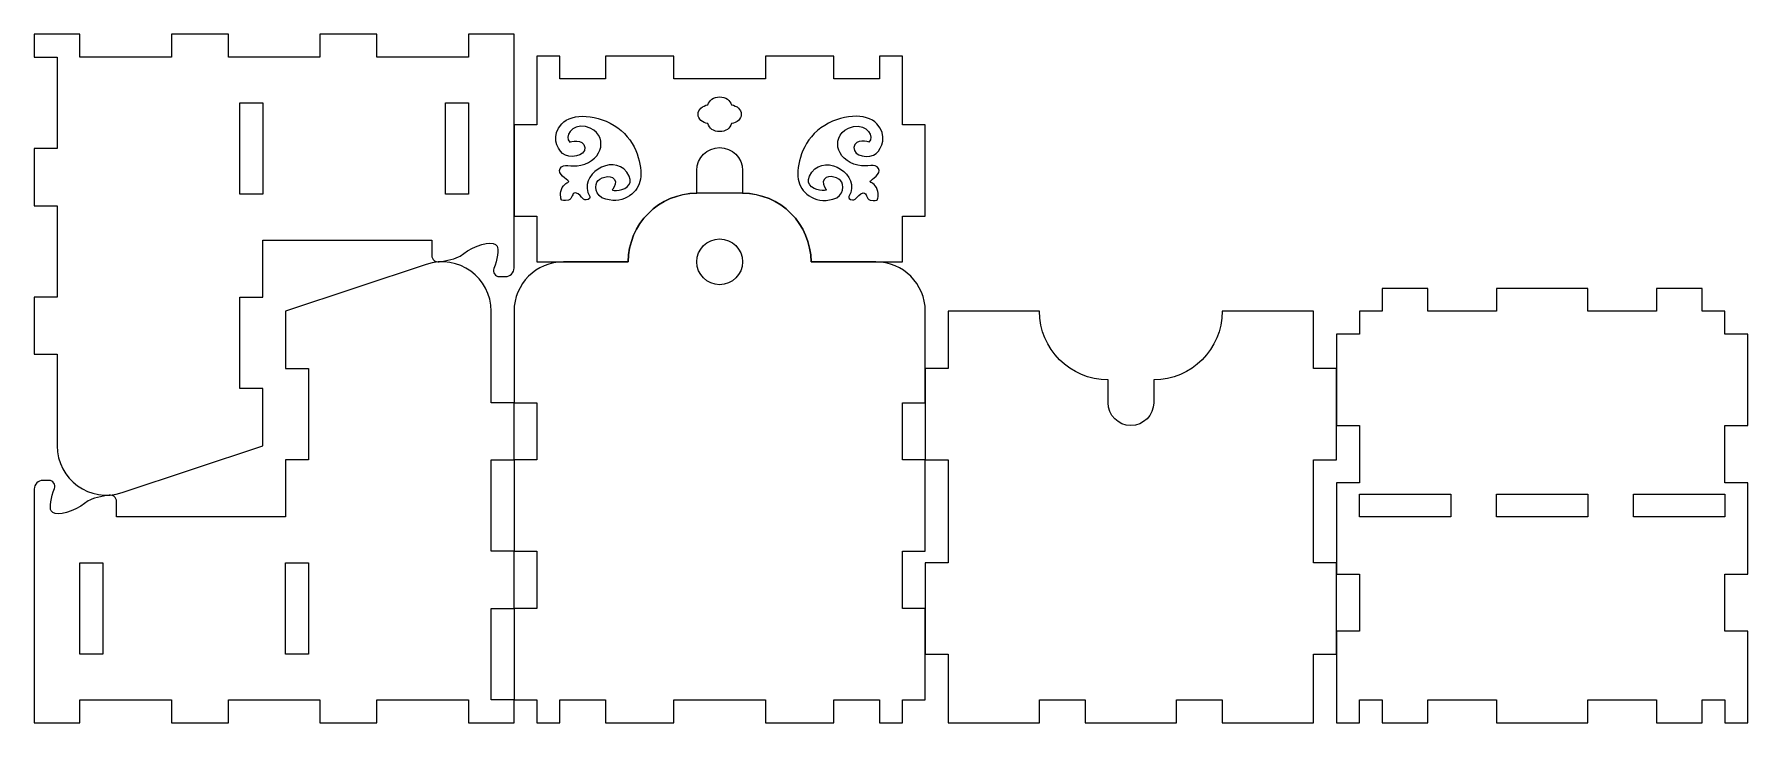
# Model space of a CAD drawing. Extents: x 877 to 1940, y 714 to 1141.
import ezdxf

# ---------------------------------------------------------------- set-up
doc = ezdxf.new("R2010")
doc.units = 0
doc.layers.add('A0128_Printing', color=7, linetype='CONTINUOUS')

msp = doc.modelspace()

# ---------------------------------------------------------------- linework, layer by layer
at = {"layer": 'A0128_Printing', "color": 1}
for points in [[(1174.628971, 996.181975), (1174.628971, 1141.076971), (1146.282971, 1141.076971), (1146.282971, 1126.903972), (1089.589973, 1126.903972), (1089.589973, 1141.076971), (1054.156974, 1141.076971), (1054.156974, 1126.903972), (997.463975, 1126.903972), (997.463975, 1141.076971), (962.030976, 1141.076971), (962.030976, 1126.903972), (905.337977, 1126.903972), (905.337977, 1141.076971), (876.991978, 1141.076971), (876.991978, 1126.903972), (891.164978, 1126.903972), (891.164978, 1070.210973), (876.991978, 1070.210973), (876.991978, 1034.777974), (891.164978, 1034.777974), (891.164978, 978.084976), (876.991978, 978.084976), (876.991978, 942.651976), (891.164978, 942.651976), (891.164978, 885.958978), (891.164978, 885.958978)], [(1358.881566, 999.977975), (1415.574565, 999.977975), (1415.574565, 1028.323974), (1429.747564, 1028.323974), (1429.747564, 1085.016973), (1415.574565, 1085.016973), (1415.574565, 1127.536972), (1401.400565, 1127.536972), (1401.400565, 1113.362972), (1373.054566, 1113.362972), (1373.054566, 1127.536972), (1330.534567, 1127.536972), (1330.534567, 1113.362972), (1273.841568, 1113.362972), (1273.841568, 1127.536972), (1231.322569, 1127.536972), (1231.322569, 1113.362972), (1202.97557, 1113.362972), (1202.97557, 1127.536972), (1188.80257, 1127.536972), (1188.80257, 1085.016973), (1174.629571, 1085.016973), (1174.629571, 1028.323974), (1188.80257, 1028.323974)], [(1288.015568, 1042.496974), (1288.015568, 1056.669974)], [(1316.361567, 1056.669974), (1316.361567, 1042.496974)], [(1316.361467, 1042.494574), (1288.015468, 1042.494574)], [(1188.80257, 1028.323974), (1188.80257, 999.977975), (1245.495569, 999.977975)], [(931.502977, 856.884979), (1018.723975, 885.958978), (1018.723975, 921.391977), (1004.549975, 921.391977), (1004.549975, 978.084976), (1018.723975, 978.084976), (1018.723975, 1013.517975), (1123.605972, 1013.517975), (1123.605972, 1003.896975)], [(1141.200971, 1003.596975), (1145.715971, 1006.754975)], [(1245.495469, 999.975575), (1245.495469, 999.974575), (1205.27747, 999.974575)], [(1399.098465, 999.974575), (1358.881466, 999.974575), (1358.881466, 999.975575)], [(1120.117972, 998.399975), (1032.896974, 969.325976), (1032.897974, 933.892977), (1047.070974, 933.892977), (1047.070974, 877.199978), (1032.897974, 877.199978), (1032.896974, 841.766979), (928.014977, 841.766979), (928.014977, 851.387979)], [(1165.503971, 990.840975), (1169.287971, 990.840975)], [(876.991978, 859.101979), (876.991978, 714.207982), (905.337977, 714.207982), (905.337977, 728.380982), (962.030976, 728.380982), (962.030976, 714.207982), (997.463975, 714.207982), (997.463975, 728.380982), (1054.156974, 728.380982), (1054.156974, 714.207982), (1089.589973, 714.207982), (1089.589973, 728.380982), (1146.282971, 728.380982), (1146.282971, 714.207982), (1174.628971, 714.207982), (1174.628971, 728.380982), (1160.455971, 728.380982), (1160.455971, 785.07398), (1174.628971, 785.07398), (1174.628971, 820.506979), (1160.455971, 820.506979), (1160.455971, 877.199978), (1174.628971, 877.199978), (1174.628971, 912.632977), (1160.455971, 912.632977), (1160.455971, 969.325976), (1160.455971, 969.325976)], [(1174.629471, 969.326576), (1174.629471, 969.326576), (1174.629471, 912.632577), (1188.80247, 912.632577), (1188.80247, 877.199578), (1174.629471, 877.199578), (1174.629471, 820.506579), (1188.80247, 820.506579), (1188.80247, 785.07358), (1174.629471, 785.07358), (1174.629471, 728.380582), (1188.80247, 728.380582), (1188.80247, 714.207582), (1202.97547, 714.207582), (1202.97547, 728.380582), (1231.322469, 728.380582), (1231.322469, 714.207582), (1273.841468, 714.207582), (1273.841468, 728.380582), (1330.534467, 728.380582), (1330.534467, 714.207582), (1373.054466, 714.207582), (1373.054466, 728.380582), (1401.401465, 728.380582), (1401.401465, 714.207582), (1415.574465, 714.207582), (1415.574465, 728.380582), (1429.747464, 728.380582), (1429.747464, 785.07358), (1415.574465, 785.07358), (1415.574465, 820.506579), (1429.747464, 820.506579), (1429.747464, 877.199578), (1415.574465, 877.199578), (1415.574465, 912.632577), (1429.747464, 912.632577), (1429.747464, 969.326576), (1429.747464, 969.326576)], [(1500.613562, 969.325776), (1500.613562, 969.325776), (1443.920564, 969.325776), (1443.920564, 933.892777), (1429.747564, 933.892777), (1429.747564, 877.199778), (1443.920564, 877.199778), (1443.920564, 813.41978), (1429.747564, 813.41978), (1429.747564, 756.727781), (1443.920564, 756.727781), (1443.920564, 714.207782), (1500.613562, 714.207782), (1500.613562, 728.380782), (1528.959562, 728.380782), (1528.959562, 714.207782), (1585.65256, 714.207782), (1585.65256, 728.380782), (1613.99956, 728.380782), (1613.99956, 714.207782), (1670.692558, 714.207782), (1670.692558, 756.727781), (1684.865558, 756.727781), (1684.865558, 813.41978), (1670.692558, 813.41978), (1670.692558, 877.199778), (1684.865558, 877.199778)], [(1684.865558, 877.199778), (1684.865558, 933.892777), (1670.692558, 933.892777), (1670.692558, 969.325776), (1613.99956, 969.325776), (1613.99956, 969.325776)], [(1543.133561, 912.632777), (1543.133561, 926.805777)], [(1571.479561, 926.805777), (1571.479561, 926.805777), (1571.479561, 912.632777)], [(886.116978, 864.443978), (882.332978, 864.443978)], [(910.419977, 851.687979), (905.904977, 848.529979)]]:
    msp.add_lwpolyline(points, dxfattribs=at)
for points in [[(1004.548975, 1098.557973), (1018.721975, 1098.557973), (1018.721975, 1041.864974), (1004.548975, 1041.864974)], [(1132.109972, 1098.557973), (1146.282971, 1098.557973), (1146.282971, 1041.864974), (1132.109972, 1041.864974)], [(1288.756668, 1091.453873)], [(1302.188567, 1070.843973)], [(1235.485969, 1044.570274)], [(1368.508666, 1044.570274)], [(1302.188467, 1014.168575)], [(1399.098465, 999.974575)], [(1302.188467, 985.822575)], [(1302.188467, 985.822575)], [(1925.810952, 969.325976), (1911.636952, 969.325976), (1911.636952, 983.498975), (1883.290953, 983.498975), (1883.290953, 969.325976), (1840.770954, 969.325976), (1840.770954, 983.498975), (1784.077955, 983.498975), (1784.077955, 969.325976), (1741.558956, 969.325976), (1741.558956, 983.498975), (1713.211957, 983.498975), (1713.211957, 969.325976), (1699.038958, 969.325976), (1699.038958, 955.152976), (1684.865958, 955.152976), (1684.865958, 898.459978), (1699.038958, 898.459978), (1699.038958, 863.026978), (1684.865958, 863.026978), (1684.865958, 806.33398), (1699.038958, 806.33398), (1699.038958, 770.900981), (1684.865958, 770.900981), (1684.865958, 714.207982), (1699.038958, 714.207982), (1699.038958, 728.380982), (1713.211957, 728.380982), (1713.211957, 714.207982), (1741.558956, 714.207982), (1741.558956, 728.380982), (1784.077955, 728.380982), (1784.077955, 714.207982), (1840.770954, 714.207982), (1840.770954, 728.380982), (1883.290953, 728.380982), (1883.290953, 714.207982), (1911.636952, 714.207982), (1911.636952, 728.380982), (1925.810952, 728.380982), (1925.810952, 714.207982), (1939.983952, 714.207982), (1939.983952, 770.900981), (1925.810952, 770.900981), (1925.810952, 806.33398), (1939.983952, 806.33398), (1939.983952, 863.026978), (1925.810952, 863.026978), (1925.810952, 898.459978), (1939.983952, 898.459978), (1939.983952, 955.152976), (1925.810952, 955.152976)], [(1755.731956, 841.766979), (1699.038958, 841.766979), (1699.038958, 855.939979), (1755.731956, 855.939979)], [(1840.770954, 841.766979), (1784.077955, 841.766979), (1784.077955, 855.939979), (1840.770954, 855.939979)], [(1925.810952, 841.766979), (1869.117953, 841.766979), (1869.117953, 855.939979), (1925.810952, 855.939979)], [(919.510977, 756.726981), (905.337977, 756.726981), (905.337977, 813.41998), (919.510977, 813.41998)], [(1047.070974, 756.726981), (1032.897974, 756.726981), (1032.897974, 813.41998), (1047.070974, 813.41998)]]:
    msp.add_lwpolyline(points, close=True, dxfattribs=at)
for points in [[(1288.756668, 1091.453873), (1288.756668, 1094.399873), (1291.452668, 1096.845873), (1294.948668, 1097.295873)], [(1294.948668, 1097.295873), (1295.497668, 1100.091872), (1298.543668, 1102.238872), (1302.188667, 1102.238872)], [(1302.188667, 1102.238872), (1305.883667, 1102.238872), (1308.879667, 1100.091872), (1309.478667, 1097.295873)], [(1309.478667, 1097.295873), (1312.973667, 1096.845873), (1315.619667, 1094.399873), (1315.619667, 1091.453873)], [(1204.74797, 1067.133273), (1200.93297, 1070.349273), (1197.71697, 1078.414273), (1204.20297, 1085.500273)], [(1204.20297, 1085.500273), (1210.68797, 1092.530273), (1226.819969, 1091.767273), (1238.973969, 1083.048273)], [(1218.86297, 1083.810273), (1210.19797, 1085.773273), (1205.78297, 1077.161273), (1209.21697, 1074.273273)], [(1294.948668, 1085.661873), (1291.452668, 1086.110873), (1288.756668, 1088.557873), (1288.756668, 1091.453873)], [(1302.188667, 1080.717873), (1298.543668, 1080.717873), (1295.497668, 1082.864873), (1294.948668, 1085.661873)], [(1309.478667, 1085.661873), (1308.879667, 1082.864873), (1305.883667, 1080.717873), (1302.188667, 1080.717873)], [(1315.619667, 1091.453873), (1315.619667, 1088.557873), (1312.973667, 1086.110873), (1309.478667, 1085.661873)], [(1399.791665, 1085.500273), (1393.306665, 1092.530273), (1377.174666, 1091.767273), (1365.020666, 1083.048273)], [(1385.131665, 1083.810273), (1393.796665, 1085.773273), (1398.211665, 1077.161273), (1394.777665, 1074.273273)], [(1399.246665, 1067.133273), (1403.061665, 1070.349273), (1406.277665, 1078.414273), (1399.791665, 1085.500273)], [(1209.21697, 1074.273273), (1209.21697, 1074.273273), (1217.71897, 1076.998273), (1218.48197, 1070.948273)], [(1228.400969, 1071.003273), (1229.108969, 1075.744273), (1227.473969, 1081.903273), (1218.86297, 1083.810273)], [(1238.973969, 1083.048273), (1251.072969, 1074.327273), (1254.233969, 1059.339274), (1253.034969, 1051.273274)], [(1365.020666, 1083.048273), (1352.921666, 1074.327273), (1349.760666, 1059.339274), (1350.959666, 1051.273274)], [(1375.593666, 1071.003273), (1374.885666, 1075.744273), (1376.520666, 1081.903273), (1385.131665, 1083.810273)], [(1394.777665, 1074.273273), (1394.777665, 1074.273273), (1386.275665, 1076.998273), (1385.512665, 1070.948273)], [(1218.48197, 1070.948273), (1219.18997, 1064.954273), (1208.56297, 1063.972273), (1204.74797, 1067.133273)], [(1244.586969, 1055.633274), (1235.539969, 1067.514273), (1213.79497, 1053.835274), (1221.587969, 1040.537274)], [(1216.13797, 1059.830274), (1222.841969, 1061.192273), (1227.637969, 1066.316273), (1228.400969, 1071.003273)], [(1288.015568, 1056.669974), (1288.015568, 1064.497973), (1294.360568, 1070.843973), (1302.188567, 1070.843973)], [(1302.188567, 1070.843973), (1310.016567, 1070.843973), (1316.361567, 1064.497973), (1316.361567, 1056.669974)], [(1359.407666, 1055.633274), (1368.454666, 1067.514273), (1390.199665, 1053.835274), (1382.406665, 1040.537274)], [(1387.856665, 1059.830274), (1381.152665, 1061.192273), (1376.356666, 1066.316273), (1375.593666, 1071.003273)], [(1385.512665, 1070.948273), (1384.804665, 1064.954273), (1395.431665, 1063.972273), (1399.246665, 1067.133273)], [(1208.45397, 1050.075274), (1207.63597, 1050.892274), (1201.25997, 1054.707274), (1203.16697, 1057.814274)], [(1203.16697, 1057.814274), (1205.40197, 1061.411273), (1209.76197, 1058.467274), (1216.13797, 1059.830274)], [(1226.819969, 1050.456274), (1229.108969, 1052.745274), (1236.357969, 1054.707274), (1237.556969, 1049.694274)], [(1239.900969, 1044.352274), (1244.368969, 1045.279274), (1249.873969, 1048.713274), (1244.586969, 1055.633274)], [(1364.093666, 1044.352274), (1359.625666, 1045.279274), (1354.120666, 1048.713274), (1359.407666, 1055.633274)], [(1377.174666, 1050.456274), (1374.885666, 1052.745274), (1367.636666, 1054.707274), (1366.437666, 1049.694274)], [(1400.827665, 1057.814274), (1398.592665, 1061.411273), (1394.232665, 1058.467274), (1387.856665, 1059.830274)], [(1395.540665, 1050.075274), (1396.358665, 1050.892274), (1402.734665, 1054.707274), (1400.827665, 1057.814274)], [(1203.92997, 1038.520274), (1203.71197, 1038.957274), (1202.78597, 1043.044274), (1204.58397, 1046.096274)], [(1204.58397, 1046.096274), (1206.32797, 1049.148274), (1209.27097, 1049.203274), (1208.45397, 1050.075274)], [(1212.70497, 1042.717274), (1210.30697, 1042.935274), (1211.12397, 1038.957274), (1208.45397, 1038.303274)], [(1217.17397, 1039.392274), (1216.35597, 1039.992274), (1215.15697, 1042.499274), (1212.70497, 1042.717274)], [(1231.561969, 1038.794274), (1224.258969, 1040.646274), (1224.476969, 1048.167274), (1226.819969, 1050.456274)], [(1253.034969, 1051.273274), (1251.835969, 1043.263274), (1243.387969, 1035.686274), (1231.561969, 1038.794274)], [(1237.556969, 1049.694274), (1238.046969, 1047.786274), (1235.485969, 1044.570274), (1235.485969, 1044.570274)], [(1235.485969, 1044.570274), (1235.485969, 1044.570274), (1237.501969, 1043.807274), (1239.900969, 1044.352274)], [(1288.015468, 1042.494574), (1264.532468, 1042.494574), (1245.495469, 1023.457574), (1245.495469, 999.975575)], [(1245.495569, 999.977975), (1245.495569, 1023.459974), (1264.532568, 1042.496974), (1288.015568, 1042.496974)], [(1358.881466, 999.975575), (1358.881466, 1023.457574), (1339.844467, 1042.494574), (1316.361467, 1042.494574)], [(1316.361567, 1042.496974), (1339.844567, 1042.496974), (1358.881566, 1023.459974), (1358.881566, 999.977975)], [(1350.959666, 1051.273274), (1352.158666, 1043.263274), (1360.606666, 1035.686274), (1372.432666, 1038.794274)], [(1368.508666, 1044.570274), (1368.508666, 1044.570274), (1366.492666, 1043.807274), (1364.093666, 1044.352274)], [(1366.437666, 1049.694274), (1365.946666, 1047.786274), (1368.508666, 1044.570274), (1368.508666, 1044.570274)], [(1372.432666, 1038.794274), (1379.735666, 1040.646274), (1379.517666, 1048.167274), (1377.174666, 1050.456274)], [(1386.820665, 1039.392274), (1387.638665, 1039.992274), (1388.837665, 1042.499274), (1391.289665, 1042.717274)], [(1391.289665, 1042.717274), (1393.687665, 1042.935274), (1392.870665, 1038.957274), (1395.540665, 1038.303274)], [(1399.410665, 1046.096274), (1397.666665, 1049.148274), (1394.723665, 1049.203274), (1395.540665, 1050.075274)], [(1400.064665, 1038.520274), (1400.282665, 1038.957274), (1401.208665, 1043.044274), (1399.410665, 1046.096274)], [(1208.45397, 1038.303274), (1205.78297, 1037.594274), (1204.09397, 1038.030274), (1203.92997, 1038.520274)], [(1220.606969, 1038.629274), (1218.91797, 1037.867274), (1217.99097, 1038.794274), (1217.17397, 1039.392274)], [(1221.587969, 1040.537274), (1221.587969, 1040.537274), (1222.241969, 1039.392274), (1220.606969, 1038.629274)], [(1382.406665, 1040.537274), (1382.406665, 1040.537274), (1381.752665, 1039.392274), (1383.387665, 1038.629274)], [(1383.387665, 1038.629274), (1385.076665, 1037.867274), (1386.003665, 1038.794274), (1386.820665, 1039.392274)], [(1395.540665, 1038.303274), (1398.211665, 1037.594274), (1399.900665, 1038.030274), (1400.064665, 1038.520274)], [(1145.715971, 1006.754975), (1153.908971, 1011.723975), (1162.167971, 1013.087975), (1164.160971, 1009.799975)], [(1288.015468, 999.995575), (1288.015468, 1007.823575), (1294.360468, 1014.168575), (1302.188467, 1014.168575)], [(1302.188467, 1014.168575), (1310.016467, 1014.168575), (1316.361467, 1007.823575), (1316.361467, 999.995575)], [(1160.455971, 969.325976), (1160.455971, 990.243975), (1139.962972, 1005.013975), (1120.117972, 998.399975)], [(1123.605972, 1003.896975), (1123.605972, 1001.463975), (1125.777972, 999.607975), (1128.179972, 999.992975)], [(1128.179972, 999.992975), (1132.584972, 1000.697975), (1138.906972, 1001.949975), (1141.200971, 1003.596975)], [(1164.160971, 1009.799975), (1165.187971, 1008.106975), (1164.345971, 1001.136975), (1162.170971, 995.862975)], [(1205.27747, 999.974575), (1188.35147, 999.974575), (1174.629471, 986.253575), (1174.629471, 969.326576)], [(1302.188467, 985.822575), (1294.360468, 985.822575), (1288.015468, 992.168575), (1288.015468, 999.995575)], [(1316.361467, 999.995575), (1316.361467, 992.168575), (1310.016467, 985.822575), (1302.188467, 985.822575)], [(1429.747464, 969.326576), (1429.747464, 986.253575), (1416.025465, 999.974575), (1399.098465, 999.974575)], [(1162.170971, 995.862975), (1161.182971, 993.467975), (1162.912971, 990.840975), (1165.503971, 990.840975)], [(1169.287971, 990.840975), (1172.237971, 990.840975), (1174.628971, 993.231975), (1174.628971, 996.181975)], [(1543.133561, 926.805777), (1519.650562, 926.805777), (1500.613562, 945.842776), (1500.613562, 969.325776)], [(1613.99956, 969.325776), (1613.99956, 945.842776), (1594.96256, 926.805777), (1571.479561, 926.805777)], [(1557.306561, 898.459778), (1549.478561, 898.459778), (1543.133561, 904.804777), (1543.133561, 912.632777)], [(1571.479561, 912.632777), (1571.479561, 904.804777), (1565.134561, 898.459778), (1557.306561, 898.459778)], [(891.164978, 885.958978), (891.164978, 865.040978), (911.657977, 850.269979), (931.502977, 856.884979)], [(882.332978, 864.443978), (879.382978, 864.443978), (876.991978, 862.051978), (876.991978, 859.101979)], [(889.449978, 859.421979), (890.437978, 861.815978), (888.707978, 864.443978), (886.116978, 864.443978)], [(887.459978, 845.483979), (886.431978, 847.177979), (887.274978, 854.147979), (889.449978, 859.421979)], [(923.440977, 855.291979), (919.035977, 854.585979), (912.713977, 853.334979), (910.419977, 851.687979)], [(928.014977, 851.387979), (928.014977, 853.820979), (925.842977, 855.676979), (923.440977, 855.291979)], [(905.904977, 848.529979), (897.711978, 843.559979), (889.452978, 842.196979), (887.459978, 845.483979)]]:
    msp.add_open_spline(points, degree=3, dxfattribs=at)

doc.saveas('drawing.dxf')
